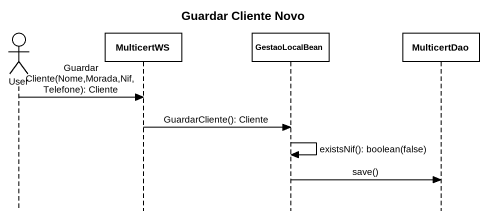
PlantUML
@startuml
title Guardar Cliente Novo
hide footbox
actor User
participant MulticertWS
participant GestaoLocalBean
participant MulticertDao

User -> MulticertWS : Guardar Cliente(Nome,Morada,Nif,Telefone): Cliente
MulticertWS -> GestaoLocalBean : GuardarCliente(): Cliente
GestaoLocalBean -> GestaoLocalBean : existsNif(): boolean(false)
GestaoLocalBean -> MulticertDao : save()
@enduml
